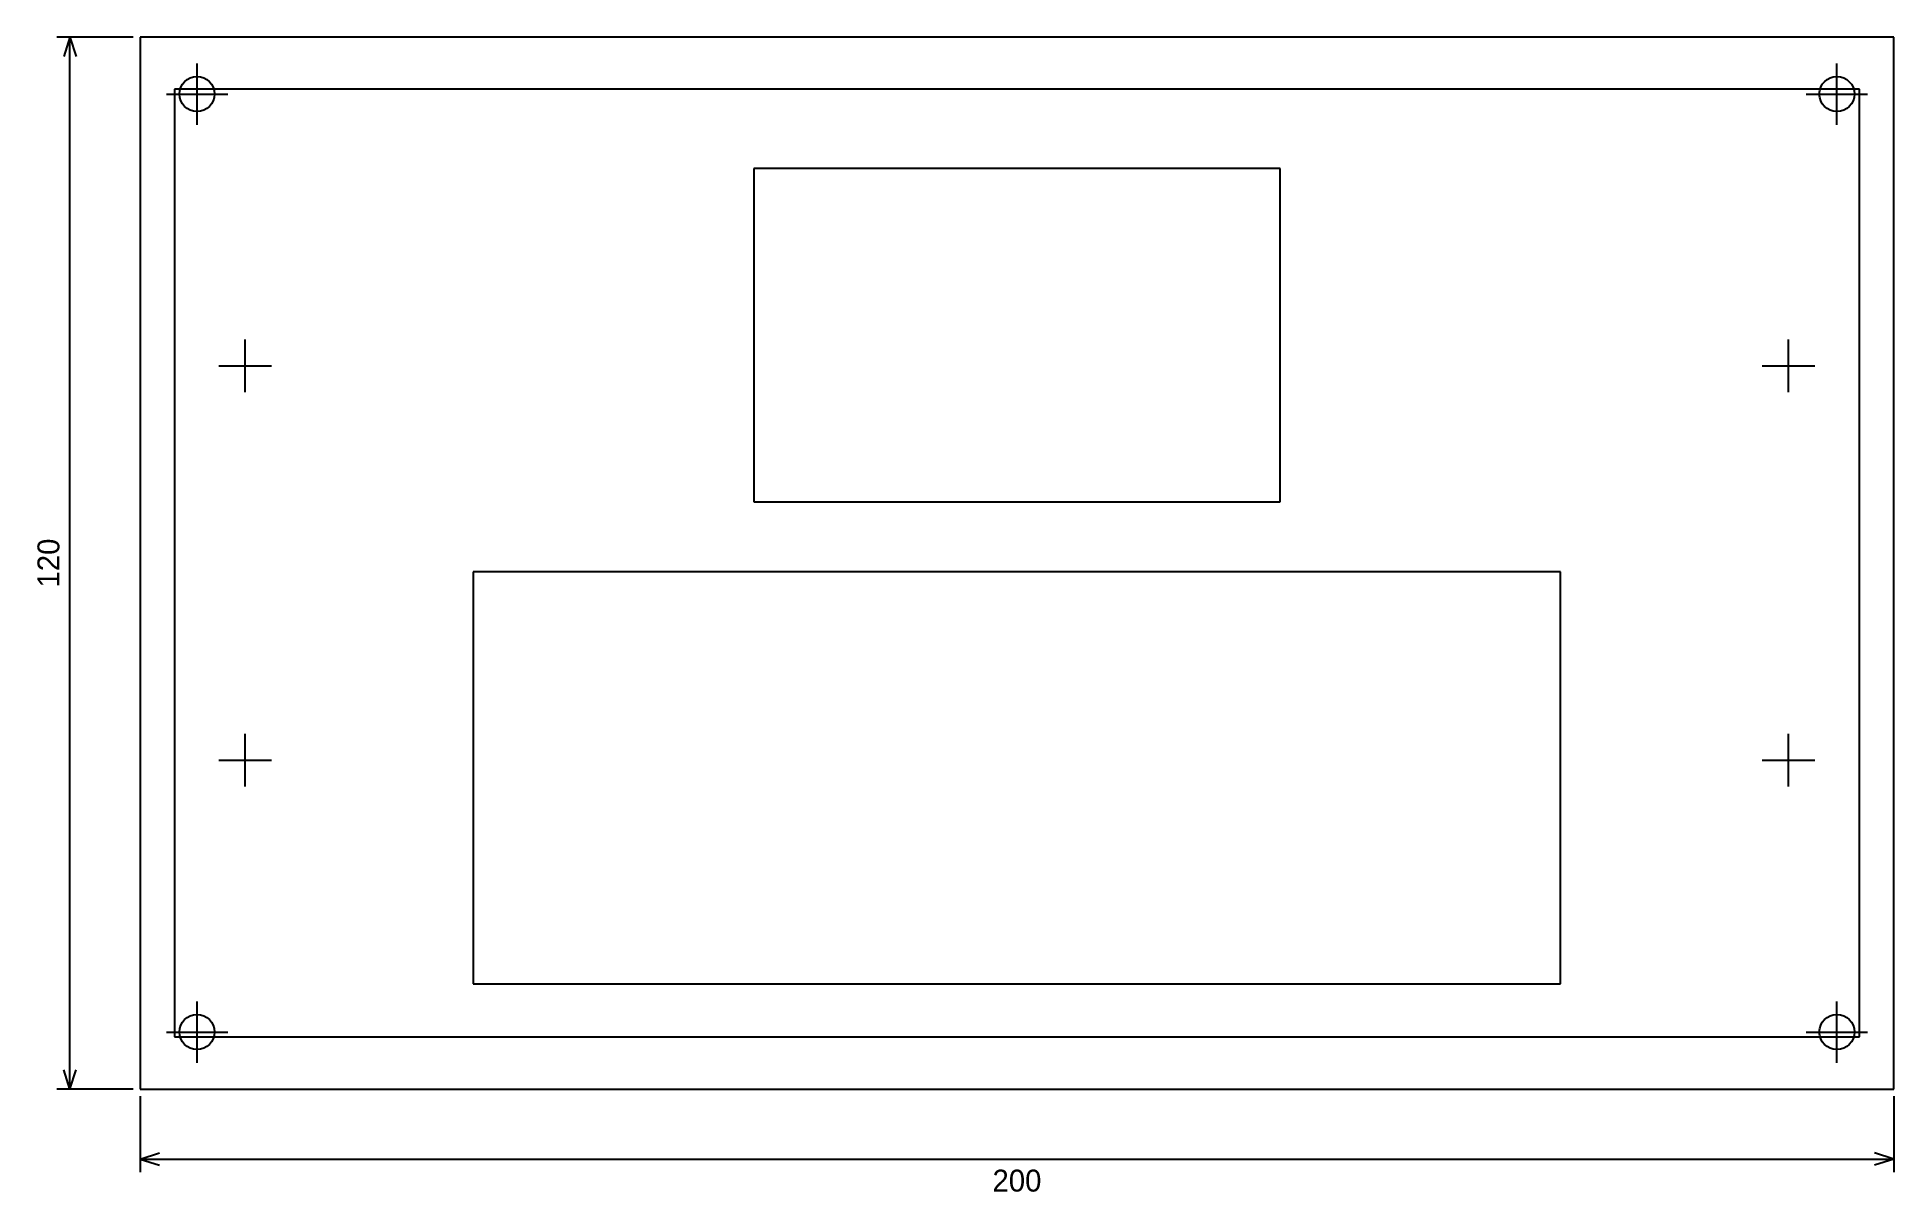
# Model space of a CAD drawing. Extents: x -12 to 200, y -12 to 120.
import ezdxf
from ezdxf.enums import TextEntityAlignment as Align

# ---------------------------------------------------------------- set-up
doc = ezdxf.new("R2010")
doc.units = 0
for name, color, linetype in [('CENTER', 3, 'CONTINUOUS'), ('CUT', 7, 'CONTINUOUS'), ('DIM', 4, 'CONTINUOUS'), ('HIDDEN', 8, 'CONTINUOUS'), ('HOLE', 1, 'CONTINUOUS')]:
    doc.layers.add(name, color=color, linetype=linetype)

msp = doc.modelspace()

# ---------------------------------------------------------------- linework, layer by layer
at = {"layer": 'CENTER'}
for p, q in [((6.5, 110), (6.5, 117)), ((193.5, 110), (193.5, 117)), ((3, 113.5), (10, 113.5)), ((190, 113.5), (197, 113.5)), ((12, 79.5), (12, 85.5)), ((188, 79.5), (188, 85.5)), ((9, 82.5), (15, 82.5)), ((185, 82.5), (191, 82.5)), ((12, 34.5), (12, 40.5)), ((188, 34.5), (188, 40.5)), ((9, 37.5), (15, 37.5)), ((185, 37.5), (191, 37.5)), ((6.5, 3), (6.5, 10)), ((193.5, 3), (193.5, 10)), ((3, 6.5), (10, 6.5)), ((190, 6.5), (197, 6.5))]:
    msp.add_line(p, q, dxfattribs=at)
at = {"layer": 'CUT'}
for p, q in [((200, 120), (0, 120)), ((0, 120), (0, 0)), ((200, 0), (200, 120)), ((0, 0), (200, 0))]:
    msp.add_line(p, q, dxfattribs=at)
at = {"layer": 'DIM'}
for p, q in [((-0.8, 120), (-9.5, 120)), ((-8, 120), (-8.7, 117.8)), ((-8, 0), (-8, 120)), ((-8, 120), (-7.3, 117.8)), ((-8, 0), (-8.7, 2.2)), ((-8, 0), (-7.3, 2.2)), ((-0.8, 0), (-9.5, 0)), ((0, -0.8), (0, -9.5)), ((200, -0.8), (200, -9.5)), ((0, -8), (2.2, -7.3)), ((0, -8), (200, -8)), ((0, -8), (2.2, -8.7)), ((200, -8), (197.8, -7.3)), ((200, -8), (197.8, -8.7))]:
    msp.add_line(p, q, dxfattribs=at)
at = {"layer": 'HIDDEN'}
for p, q in [((196.065, 114.065), (3.935, 114.065)), ((3.935, 114.065), (3.935, 5.935)), ((196.065, 5.935), (196.065, 114.065)), ((130, 105), (70, 105)), ((70, 105), (70, 67)), ((130, 67), (130, 105)), ((70, 67), (130, 67)), ((162, 59), (38, 59)), ((38, 59), (38, 12)), ((162, 12), (162, 59)), ((38, 12), (162, 12)), ((3.935, 5.935), (196.065, 5.935))]:
    msp.add_line(p, q, dxfattribs=at)
at = {"layer": 'HOLE'}
for centre in [(6.5, 113.5), (193.5, 113.5), (6.5, 6.5), (193.5, 6.5)]:
    msp.add_circle(centre, 2, dxfattribs=at)

# ---------------------------------------------------------------- texts
at = {"layer": 'DIM'}
msp.add_text('120', height=2.5, rotation=90, dxfattribs=at).set_placement((-9.2, 60), align=Align.CENTER)
msp.add_text('200', height=2.5, dxfattribs=at).set_placement((100, -11.7), align=Align.CENTER)

doc.saveas('drawing.dxf')
